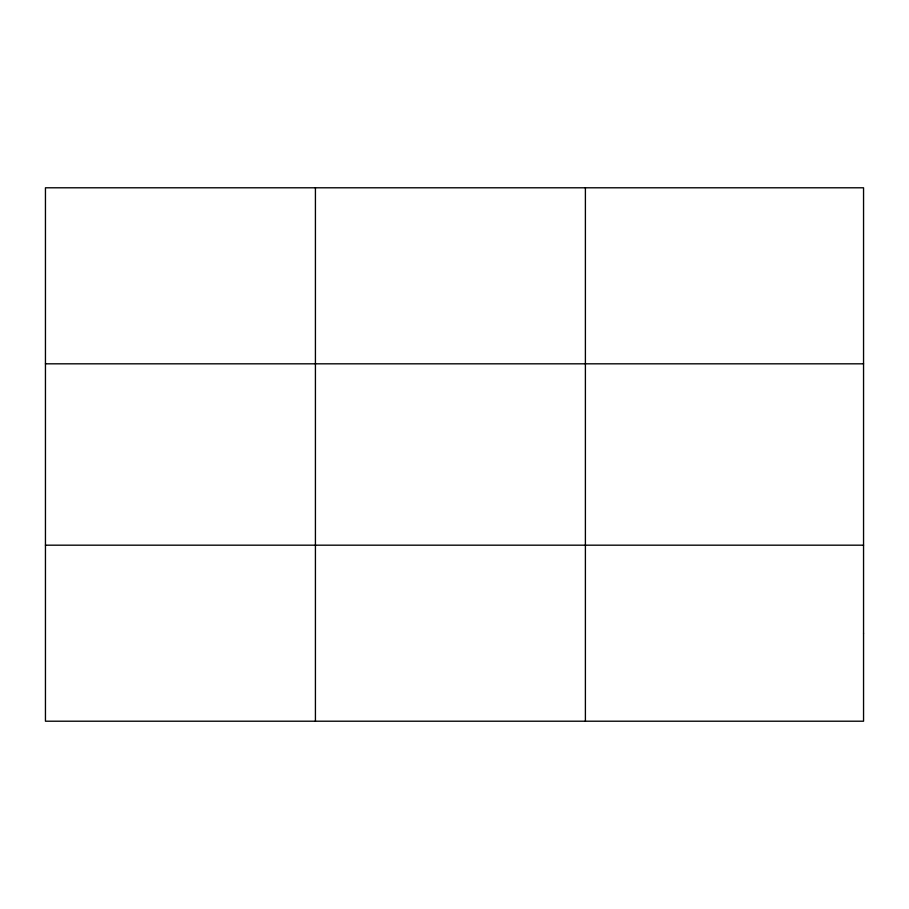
<?xml version="1.0" encoding="UTF-8"?>
<svg xmlns="http://www.w3.org/2000/svg" width="909" height="909" viewBox="0 0 909 909"><rect width="100%" height="100%" fill="white"/><g stroke="black" fill="none" stroke-linecap="round" stroke-linejoin="round"><path stroke-width="1.36" d="M315.423 187.788L315.423 721.212M585.396 187.788L585.396 721.212M45.45 363.816L863.55 363.816M45.45 545.184L863.55 545.184M863.55 633.198L863.55 721.212L45.45 721.212L45.45 187.788L863.55 187.788L863.55 633.198"/></g></svg>
